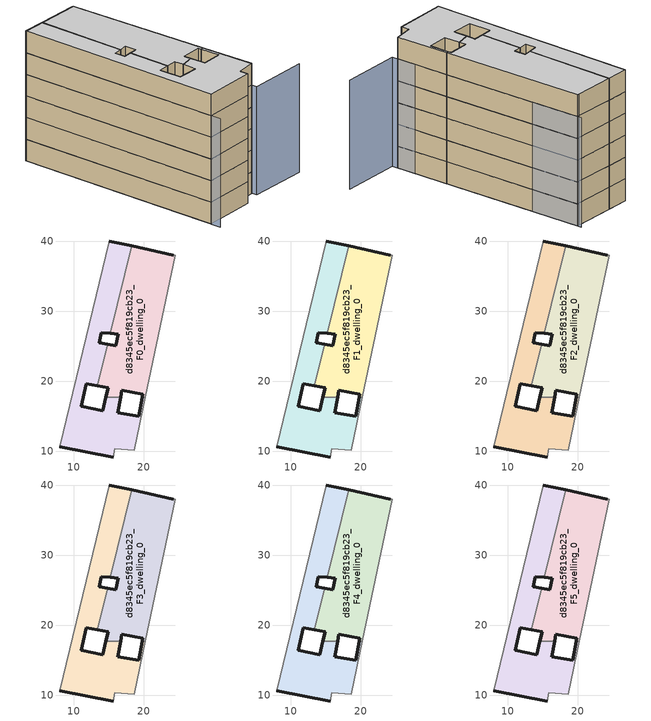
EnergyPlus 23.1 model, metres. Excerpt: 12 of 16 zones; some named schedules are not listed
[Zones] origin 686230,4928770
d8345ec5f819cb23_F0_dwelling_0
 floor ground (EU_floor_Construction): 20.26,17.72 24.48,37.95 24.19,37.99 18.27,39.29 15.22,26.81 16.36,26.69 16.02,25.08 14.85,25.27 13.39,19.31 14.92,19.04 14.6,17.72 16.7,17.72 16.88,18.69 19.89,18.15 19.8,17.72 z0
 wall outside (EU_wall_Construction): 19.8,17.72 19.89,18.15 16.88,18.69 16.7,17.72 / 14.6,17.72 14.92,19.04 13.39,19.31 / 14.85,25.27 16.02,25.08 16.36,26.69 15.22,26.81 / 18.27,39.29 24.19,37.99 z0:3
 wall adiabatic (EU_wall_Construction): 24.19,37.99 24.48,37.95 20.26,17.72 z0:3
 wall to d8345ec5f819cb23_F0_dwelling_1 (EU_wall_Construction): 20.26,17.72 19.8,17.72 / 16.7,17.72 14.6,17.72 / 15.22,26.81 18.27,39.29 / 13.39,19.31 14.85,25.27 z0:3
d8345ec5f819cb23_F0_dwelling_1
 floor ground (EU_floor_Construction): 18.67,10.11 20.26,17.72 19.8,17.72 19.27,14.98 16.31,15.51 16.7,17.72 14.6,17.72 14.13,15.77 11.11,16.44 11.8,19.6 13.39,19.31 14.85,25.27 13.65,25.46 13.98,26.94 15.22,26.81 18.27,39.29 15.07,40 8.05,10.61 15.68,9.17 15.89,10.32 z0
 wall outside (EU_wall_Construction): 15.68,9.17 8.05,10.61 / 15.07,40 18.27,39.29 / 15.22,26.81 13.98,26.94 13.65,25.46 14.85,25.27 / 13.39,19.31 11.8,19.6 11.11,16.44 14.13,15.77 14.6,17.72 / 16.7,17.72 16.31,15.51 19.27,14.98 19.8,17.72 z0:3
 wall adiabatic (EU_wall_Construction): 8.05,10.61 15.07,40 / 20.26,17.72 18.67,10.11 15.89,10.32 15.68,9.17 z0:3
d8345ec5f819cb23_F1_dwelling_0
 floor to d8345ec5f819cb23_F0_dwelling_0 (EU_floor_Construction): 20.26,17.72 24.48,37.95 24.19,37.99 18.27,39.29 15.22,26.81 16.36,26.69 16.02,25.08 14.85,25.27 13.39,19.31 14.92,19.04 14.6,17.72 16.7,17.72 16.88,18.69 19.89,18.15 19.8,17.72 z3
 wall outside (EU_wall_Construction): 19.8,17.72 19.89,18.15 16.88,18.69 16.7,17.72 / 14.6,17.72 14.92,19.04 13.39,19.31 / 14.85,25.27 16.02,25.08 16.36,26.69 15.22,26.81 / 18.27,39.29 24.19,37.99 z3:6
 wall adiabatic (EU_wall_Construction): 24.19,37.99 24.48,37.95 20.26,17.72 z3:6
 wall to d8345ec5f819cb23_F1_dwelling_1 (EU_wall_Construction): 20.26,17.72 19.8,17.72 / 16.7,17.72 14.6,17.72 / 15.22,26.81 18.27,39.29 / 13.39,19.31 14.85,25.27 z3:6
d8345ec5f819cb23_F1_dwelling_1
 floor to d8345ec5f819cb23_F0_dwelling_1 (EU_floor_Construction): 18.67,10.11 20.26,17.72 19.8,17.72 19.27,14.98 16.31,15.51 16.7,17.72 14.6,17.72 14.13,15.77 11.11,16.44 11.8,19.6 13.39,19.31 14.85,25.27 13.65,25.46 13.98,26.94 15.22,26.81 18.27,39.29 15.07,40 8.05,10.61 15.68,9.17 15.89,10.32 z3
 wall outside (EU_wall_Construction): 15.68,9.17 8.05,10.61 / 15.07,40 18.27,39.29 / 15.22,26.81 13.98,26.94 13.65,25.46 14.85,25.27 / 13.39,19.31 11.8,19.6 11.11,16.44 14.13,15.77 14.6,17.72 / 16.7,17.72 16.31,15.51 19.27,14.98 19.8,17.72 z3:6
 wall adiabatic (EU_wall_Construction): 8.05,10.61 15.07,40 / 20.26,17.72 18.67,10.11 15.89,10.32 15.68,9.17 z3:6
d8345ec5f819cb23_F2_dwelling_0
 floor to d8345ec5f819cb23_F1_dwelling_0 (EU_floor_Construction): 20.26,17.72 24.48,37.95 24.19,37.99 18.27,39.29 15.22,26.81 16.36,26.69 16.02,25.08 14.85,25.27 13.39,19.31 14.92,19.04 14.6,17.72 16.7,17.72 16.88,18.69 19.89,18.15 19.8,17.72 z6
 wall outside (EU_wall_Construction): 19.8,17.72 19.89,18.15 16.88,18.69 16.7,17.72 / 14.6,17.72 14.92,19.04 13.39,19.31 / 14.85,25.27 16.02,25.08 16.36,26.69 15.22,26.81 / 18.27,39.29 24.19,37.99 z6:9
 wall adiabatic (EU_wall_Construction): 24.19,37.99 24.48,37.95 20.26,17.72 z6:9
 wall to d8345ec5f819cb23_F2_dwelling_1 (EU_wall_Construction): 20.26,17.72 19.8,17.72 / 16.7,17.72 14.6,17.72 / 15.22,26.81 18.27,39.29 / 13.39,19.31 14.85,25.27 z6:9
d8345ec5f819cb23_F2_dwelling_1
 floor to d8345ec5f819cb23_F1_dwelling_1 (EU_floor_Construction): 18.67,10.11 20.26,17.72 19.8,17.72 19.27,14.98 16.31,15.51 16.7,17.72 14.6,17.72 14.13,15.77 11.11,16.44 11.8,19.6 13.39,19.31 14.85,25.27 13.65,25.46 13.98,26.94 15.22,26.81 18.27,39.29 15.07,40 8.05,10.61 15.68,9.17 15.89,10.32 z6
 wall outside (EU_wall_Construction): 15.68,9.17 8.05,10.61 / 15.07,40 18.27,39.29 / 15.22,26.81 13.98,26.94 13.65,25.46 14.85,25.27 / 13.39,19.31 11.8,19.6 11.11,16.44 14.13,15.77 14.6,17.72 / 16.7,17.72 16.31,15.51 19.27,14.98 19.8,17.72 z6:9
 wall adiabatic (EU_wall_Construction): 8.05,10.61 15.07,40 / 20.26,17.72 18.67,10.11 15.89,10.32 15.68,9.17 z6:9
d8345ec5f819cb23_F3_dwelling_0
 floor to d8345ec5f819cb23_F2_dwelling_0 (EU_floor_Construction): 20.26,17.72 24.48,37.95 24.19,37.99 18.27,39.29 15.22,26.81 16.36,26.69 16.02,25.08 14.85,25.27 13.39,19.31 14.92,19.04 14.6,17.72 16.7,17.72 16.88,18.69 19.89,18.15 19.8,17.72 z9
 wall outside (EU_wall_Construction): 19.8,17.72 19.89,18.15 16.88,18.69 16.7,17.72 / 14.6,17.72 14.92,19.04 13.39,19.31 / 14.85,25.27 16.02,25.08 16.36,26.69 15.22,26.81 / 18.27,39.29 24.19,37.99 z9:12
 wall adiabatic (EU_wall_Construction): 24.19,37.99 24.48,37.95 20.26,17.72 z9:12
 wall to d8345ec5f819cb23_F3_dwelling_1 (EU_wall_Construction): 20.26,17.72 19.8,17.72 / 16.7,17.72 14.6,17.72 / 15.22,26.81 18.27,39.29 / 13.39,19.31 14.85,25.27 z9:12
d8345ec5f819cb23_F3_dwelling_1
 floor to d8345ec5f819cb23_F2_dwelling_1 (EU_floor_Construction): 18.67,10.11 20.26,17.72 19.8,17.72 19.27,14.98 16.31,15.51 16.7,17.72 14.6,17.72 14.13,15.77 11.11,16.44 11.8,19.6 13.39,19.31 14.85,25.27 13.65,25.46 13.98,26.94 15.22,26.81 18.27,39.29 15.07,40 8.05,10.61 15.68,9.17 15.89,10.32 z9
 wall outside (EU_wall_Construction): 15.68,9.17 8.05,10.61 / 15.07,40 18.27,39.29 / 15.22,26.81 13.98,26.94 13.65,25.46 14.85,25.27 / 13.39,19.31 11.8,19.6 11.11,16.44 14.13,15.77 14.6,17.72 / 16.7,17.72 16.31,15.51 19.27,14.98 19.8,17.72 z9:12
 wall adiabatic (EU_wall_Construction): 8.05,10.61 15.07,40 / 20.26,17.72 18.67,10.11 15.89,10.32 15.68,9.17 z9:12
d8345ec5f819cb23_F4_dwelling_0
 floor to d8345ec5f819cb23_F3_dwelling_0 (EU_floor_Construction): 20.26,17.72 24.48,37.95 24.19,37.99 18.27,39.29 15.22,26.81 16.36,26.69 16.02,25.08 14.85,25.27 13.39,19.31 14.92,19.04 14.6,17.72 16.7,17.72 16.88,18.69 19.89,18.15 19.8,17.72 z12
 wall outside (EU_wall_Construction): 19.8,17.72 19.89,18.15 16.88,18.69 16.7,17.72 / 14.6,17.72 14.92,19.04 13.39,19.31 / 14.85,25.27 16.02,25.08 16.36,26.69 15.22,26.81 / 18.27,39.29 24.19,37.99 z12:15
 wall adiabatic (EU_wall_Construction): 24.19,37.99 24.48,37.95 20.26,17.72 z12:15
 wall to d8345ec5f819cb23_F4_dwelling_1 (EU_wall_Construction): 20.26,17.72 19.8,17.72 / 16.7,17.72 14.6,17.72 / 15.22,26.81 18.27,39.29 / 13.39,19.31 14.85,25.27 z12:15
d8345ec5f819cb23_F4_dwelling_1
 floor to d8345ec5f819cb23_F3_dwelling_1 (EU_floor_Construction): 18.67,10.11 20.26,17.72 19.8,17.72 19.27,14.98 16.31,15.51 16.7,17.72 14.6,17.72 14.13,15.77 11.11,16.44 11.8,19.6 13.39,19.31 14.85,25.27 13.65,25.46 13.98,26.94 15.22,26.81 18.27,39.29 15.07,40 8.05,10.61 15.68,9.17 15.89,10.32 z12
 wall outside (EU_wall_Construction): 15.68,9.17 8.05,10.61 / 15.07,40 18.27,39.29 / 15.22,26.81 13.98,26.94 13.65,25.46 14.85,25.27 / 13.39,19.31 11.8,19.6 11.11,16.44 14.13,15.77 14.6,17.72 / 16.7,17.72 16.31,15.51 19.27,14.98 19.8,17.72 z12:15
 wall adiabatic (EU_wall_Construction): 8.05,10.61 15.07,40 / 20.26,17.72 18.67,10.11 15.89,10.32 15.68,9.17 z12:15
d8345ec5f819cb23_F5_dwelling_0
 floor to d8345ec5f819cb23_F4_dwelling_0 (EU_floor_Construction): 20.26,17.72 24.48,37.95 24.19,37.99 18.27,39.29 15.22,26.81 16.36,26.69 16.02,25.08 14.85,25.27 13.39,19.31 14.92,19.04 14.6,17.72 16.7,17.72 16.88,18.69 19.89,18.15 19.8,17.72 z15
 wall outside (EU_wall_Construction): 19.8,17.72 19.89,18.15 16.88,18.69 16.7,17.72 / 14.6,17.72 14.92,19.04 13.39,19.31 / 14.85,25.27 16.02,25.08 16.36,26.69 15.22,26.81 / 18.27,39.29 24.19,37.99 z15:18
 wall adiabatic (EU_wall_Construction): 24.19,37.99 24.48,37.95 20.26,17.72 z15:18
 wall to d8345ec5f819cb23_F5_dwelling_1 (EU_wall_Construction): 20.26,17.72 19.8,17.72 / 16.7,17.72 14.6,17.72 / 15.22,26.81 18.27,39.29 / 13.39,19.31 14.85,25.27 z15:18
 ceiling to d8345ec5f819cb23_F6_dwelling_0 (EU_floor_Construction): 24.19,37.99 24.48,37.95 20.26,17.72 19.8,17.72 19.89,18.15 16.88,18.69 16.7,17.72 14.6,17.72 14.92,19.04 13.39,19.31 14.85,25.27 16.02,25.08 16.36,26.69 15.22,26.81 18.27,39.29 z18
d8345ec5f819cb23_F5_dwelling_1
 floor to d8345ec5f819cb23_F4_dwelling_1 (EU_floor_Construction): 18.67,10.11 20.26,17.72 19.8,17.72 19.27,14.98 16.31,15.51 16.7,17.72 14.6,17.72 14.13,15.77 11.11,16.44 11.8,19.6 13.39,19.31 14.85,25.27 13.65,25.46 13.98,26.94 15.22,26.81 18.27,39.29 15.07,40 8.05,10.61 15.68,9.17 15.89,10.32 z15
 wall outside (EU_wall_Construction): 15.68,9.17 8.05,10.61 / 15.07,40 18.27,39.29 / 15.22,26.81 13.98,26.94 13.65,25.46 14.85,25.27 / 13.39,19.31 11.8,19.6 11.11,16.44 14.13,15.77 14.6,17.72 / 16.7,17.72 16.31,15.51 19.27,14.98 19.8,17.72 z15:18
 wall adiabatic (EU_wall_Construction): 8.05,10.61 15.07,40 / 20.26,17.72 18.67,10.11 15.89,10.32 15.68,9.17 z15:18
 ceiling to d8345ec5f819cb23_F6_dwelling_1 (EU_floor_Construction): 18.27,39.29 15.22,26.81 13.98,26.94 13.65,25.46 14.85,25.27 13.39,19.31 11.8,19.6 11.11,16.44 14.13,15.77 14.6,17.72 16.7,17.72 16.31,15.51 19.27,14.98 19.8,17.72 20.26,17.72 18.67,10.11 15.89,10.32 15.68,9.17 8.05,10.61 15.07,40 z18
shading: 27.02,7.51 18.5,9.29 / 18.5,9.29 24.6,38.51 / 15.07,40 7.71,9.18 z0:15
[Building]
EU S2 Campaign: North Axis=0; Terrain=City; Solar Distribution=FullExterior
[Site:Location]
Bologna: Latitude=44.5; Longitude=11.25; Time Zone=1; Elevation=37
[SizingPeriod:WeatherFileDays]
AnnualSizingPeriod: Begin Month=1; Begin Day of Month=1; End Month=12; End Day of Month=31; Day of Week for Start Day=Monday; Use Weather File Daylight Saving Period=No; Use Weather File Rain and Snow Indicators=No
[MATERIAL]
EU_InternalMass_Material: Roughness=MediumRough; Thickness=0.1; Conductivity=1; Density=1800; Specific Heat=900; Thermal Absorptance=0.9; Solar Absorptance=0.7; Visible Absorptance=0.7
[MATERIAL:NOMASS] Roughness=MediumRough; Thermal Absorptance=0.9; Solar Absorptance=0.7; Visible Absorptance=0.7
Name | Thermal Resistance
EU_wall_NoMass | 0.905828
EU_floor_NoMass | 0.67114
[CONSTRUCTION]
EU_wall_Construction: EU_wall_NoMass
EU_floor_Construction: EU_floor_NoMass
EU_InternalMass_Construction: EU_InternalMass_Material
[ZONE] Type=1; Multiplier=1; Ceiling Height=autocalculate; Floor Area=autocalculate; Part of Total Floor Area=Yes
Name | Volume
d8345ec5f819cb23_F0_dwelling_0 | 412.307
d8345ec5f819cb23_F1_dwelling_0; d8345ec5f819cb23_F2_dwelling_0; d8345ec5f819cb23_F3_dwelling_0; d8345ec5f819cb23_F4_dwelling_0; d8345ec5f819cb23_F5_dwelling_0 | 412.304
d8345ec5f819cb23_F0_dwelling_1 | 412.325
d8345ec5f819cb23_F1_dwelling_1; d8345ec5f819cb23_F2_dwelling_1; d8345ec5f819cb23_F3_dwelling_1; d8345ec5f819cb23_F4_dwelling_1; d8345ec5f819cb23_F5_dwelling_1 | 412.326
[INTERNALMASS] Construction=EU_InternalMass_Construction
Name | Zone or ZoneList | Surface Area
d8345ec5f819cb23_F0_dwelling_0_EU_InternalMass | d8345ec5f819cb23_F0_dwelling_0 | 137.435
d8345ec5f819cb23_F0_dwelling_1_EU_InternalMass | d8345ec5f819cb23_F0_dwelling_1 | 137.442
d8345ec5f819cb23_F1_dwelling_0_EU_InternalMass | d8345ec5f819cb23_F1_dwelling_0 | 137.435
d8345ec5f819cb23_F1_dwelling_1_EU_InternalMass | d8345ec5f819cb23_F1_dwelling_1 | 137.442
d8345ec5f819cb23_F2_dwelling_0_EU_InternalMass | d8345ec5f819cb23_F2_dwelling_0 | 137.435
d8345ec5f819cb23_F2_dwelling_1_EU_InternalMass | d8345ec5f819cb23_F2_dwelling_1 | 137.442
d8345ec5f819cb23_F3_dwelling_0_EU_InternalMass | d8345ec5f819cb23_F3_dwelling_0 | 137.435
d8345ec5f819cb23_F3_dwelling_1_EU_InternalMass | d8345ec5f819cb23_F3_dwelling_1 | 137.442
d8345ec5f819cb23_F4_dwelling_0_EU_InternalMass | d8345ec5f819cb23_F4_dwelling_0 | 137.435
d8345ec5f819cb23_F4_dwelling_1_EU_InternalMass | d8345ec5f819cb23_F4_dwelling_1 | 137.442
d8345ec5f819cb23_F5_dwelling_0_EU_InternalMass | d8345ec5f819cb23_F5_dwelling_0 | 137.435
d8345ec5f819cb23_F5_dwelling_1_EU_InternalMass | d8345ec5f819cb23_F5_dwelling_1 | 137.442
[OTHEREQUIPMENT] Fuel Type=Electricity; Design Level Calculation Method=Watts/Area; Power per Zone Floor Area=1; Fraction Latent=0; Fraction Radiant=0; Fraction Lost=0; Carbon Dioxide Generation Rate=0; EndUse Subcategory=EU_Step8_InternalGains
Name | Zone or ZoneList or Space or SpaceList | Schedule
EU_Step8_InternalGain_d8345ec5f819cb23_F0_dwelling_0_f000 | d8345ec5f819cb23_F0_dwelling_0 | EU_Step8_GainSchedule_d8345ec5f819cb23_F0_dwelling_0_f000
EU_Step8_InternalGain_d8345ec5f819cb23_F0_dwelling_1_f000 | d8345ec5f819cb23_F0_dwelling_1 | EU_Step8_GainSchedule_d8345ec5f819cb23_F0_dwelling_1_f000
EU_Step8_InternalGain_d8345ec5f819cb23_F1_dwelling_0_f000 | d8345ec5f819cb23_F1_dwelling_0 | EU_Step8_GainSchedule_d8345ec5f819cb23_F1_dwelling_0_f000
EU_Step8_InternalGain_d8345ec5f819cb23_F1_dwelling_1_f000 | d8345ec5f819cb23_F1_dwelling_1 | EU_Step8_GainSchedule_d8345ec5f819cb23_F1_dwelling_1_f000
EU_Step8_InternalGain_d8345ec5f819cb23_F2_dwelling_0_f000 | d8345ec5f819cb23_F2_dwelling_0 | EU_Step8_GainSchedule_d8345ec5f819cb23_F2_dwelling_0_f000
EU_Step8_InternalGain_d8345ec5f819cb23_F2_dwelling_1_f000 | d8345ec5f819cb23_F2_dwelling_1 | EU_Step8_GainSchedule_d8345ec5f819cb23_F2_dwelling_1_f000
EU_Step8_InternalGain_d8345ec5f819cb23_F3_dwelling_0_f000 | d8345ec5f819cb23_F3_dwelling_0 | EU_Step8_GainSchedule_d8345ec5f819cb23_F3_dwelling_0_f000
EU_Step8_InternalGain_d8345ec5f819cb23_F3_dwelling_1_f000 | d8345ec5f819cb23_F3_dwelling_1 | EU_Step8_GainSchedule_d8345ec5f819cb23_F3_dwelling_1_f000
EU_Step8_InternalGain_d8345ec5f819cb23_F4_dwelling_0_f000 | d8345ec5f819cb23_F4_dwelling_0 | EU_Step8_GainSchedule_d8345ec5f819cb23_F4_dwelling_0_f000
EU_Step8_InternalGain_d8345ec5f819cb23_F4_dwelling_1_f000 | d8345ec5f819cb23_F4_dwelling_1 | EU_Step8_GainSchedule_d8345ec5f819cb23_F4_dwelling_1_f000
EU_Step8_InternalGain_d8345ec5f819cb23_F5_dwelling_0_f000 | d8345ec5f819cb23_F5_dwelling_0 | EU_Step8_GainSchedule_d8345ec5f819cb23_F5_dwelling_0_f000
EU_Step8_InternalGain_d8345ec5f819cb23_F5_dwelling_1_f000 | d8345ec5f819cb23_F5_dwelling_1 | EU_Step8_GainSchedule_d8345ec5f819cb23_F5_dwelling_1_f000
[ZONEVENTILATION:DESIGNFLOWRATE] Schedule=EU_AlwaysOn; Design Flow Rate Calculation Method=AirChanges/Hour; Air Changes per Hour=0.73129; Ventilation Type=Natural; Fan Pressure Rise=0; Fan Total Efficiency=1; Constant Term Coefficient=1; Temperature Term Coefficient=0; Velocity Term Coefficient=0; Velocity Squared Term Coefficient=0; Minimum Indoor Temperature=-100; Maximum Indoor Temperature=100; Delta Temperature=-100; Minimum Outdoor Temperature=-100; Maximum Outdoor Temperature=100; Maximum Wind Speed=40
Name | Zone or ZoneList or Space or SpaceList
EU_ConstantAir_d8345ec5f819cb23_F0_dwelling_0 | d8345ec5f819cb23_F0_dwelling_0
EU_ConstantAir_d8345ec5f819cb23_F0_dwelling_1 | d8345ec5f819cb23_F0_dwelling_1
EU_ConstantAir_d8345ec5f819cb23_F1_dwelling_0 | d8345ec5f819cb23_F1_dwelling_0
EU_ConstantAir_d8345ec5f819cb23_F1_dwelling_1 | d8345ec5f819cb23_F1_dwelling_1
EU_ConstantAir_d8345ec5f819cb23_F2_dwelling_0 | d8345ec5f819cb23_F2_dwelling_0
EU_ConstantAir_d8345ec5f819cb23_F2_dwelling_1 | d8345ec5f819cb23_F2_dwelling_1
EU_ConstantAir_d8345ec5f819cb23_F3_dwelling_0 | d8345ec5f819cb23_F3_dwelling_0
EU_ConstantAir_d8345ec5f819cb23_F3_dwelling_1 | d8345ec5f819cb23_F3_dwelling_1
EU_ConstantAir_d8345ec5f819cb23_F4_dwelling_0 | d8345ec5f819cb23_F4_dwelling_0
EU_ConstantAir_d8345ec5f819cb23_F4_dwelling_1 | d8345ec5f819cb23_F4_dwelling_1
EU_ConstantAir_d8345ec5f819cb23_F5_dwelling_0 | d8345ec5f819cb23_F5_dwelling_0
EU_ConstantAir_d8345ec5f819cb23_F5_dwelling_1 | d8345ec5f819cb23_F5_dwelling_1
[HVACTEMPLATE:THERMOSTAT] Constant Heating Setpoint=20; Constant Cooling Setpoint=50
EU_HeatOnly_d8345ec5f819cb23_F0_dwelling_0; EU_HeatOnly_d8345ec5f819cb23_F0_dwelling_1; EU_HeatOnly_d8345ec5f819cb23_F1_dwelling_0; EU_HeatOnly_d8345ec5f819cb23_F1_dwelling_1; EU_HeatOnly_d8345ec5f819cb23_F2_dwelling_0; EU_HeatOnly_d8345ec5f819cb23_F2_dwelling_1; EU_HeatOnly_d8345ec5f819cb23_F3_dwelling_0; EU_HeatOnly_d8345ec5f819cb23_F3_dwelling_1; EU_HeatOnly_d8345ec5f819cb23_F4_dwelling_0; EU_HeatOnly_d8345ec5f819cb23_F4_dwelling_1; EU_HeatOnly_d8345ec5f819cb23_F5_dwelling_0; EU_HeatOnly_d8345ec5f819cb23_F5_dwelling_1; EU_HeatOnly_d8345ec5f819cb23_F6_dwelling_0; EU_HeatOnly_d8345ec5f819cb23_F6_dwelling_1; EU_HeatOnly_d8345ec5f819cb23_F7_dwelling_0; EU_HeatOnly_d8345ec5f819cb23_F7_dwelling_1
[HVACTEMPLATE:ZONE:IDEALLOADSAIRSYSTEM] System Availability Schedule=EU_AlwaysOn; Maximum Heating Supply Air Temperature=50; Minimum Cooling Supply Air Temperature=13; Maximum Heating Supply Air Humidity Ratio=0.0156; Minimum Cooling Supply Air Humidity Ratio=0.0077; Heating Limit=NoLimit; Cooling Limit=NoLimit; Heating Availability Schedule=EU_AlwaysOn; Cooling Availability Schedule=EU_CoolingOff; Dehumidification Control Type=ConstantSensibleHeatRatio; Cooling Sensible Heat Ratio=0.7; Dehumidification Setpoint=60; Humidification Control Type=None; Humidification Setpoint=30; Outdoor Air Method=None; Outdoor Air Flow Rate per Person=0.00944; Outdoor Air Flow Rate per Zone Floor Area=0; Outdoor Air Flow Rate per Zone=0; Demand Controlled Ventilation Type=None; Outdoor Air Economizer Type=NoEconomizer; Heat Recovery Type=None; Sensible Heat Recovery Effectiveness=0.7; Latent Heat Recovery Effectiveness=0.65
Name | Template Thermostat
d8345ec5f819cb23_F0_dwelling_0 | EU_HeatOnly_d8345ec5f819cb23_F0_dwelling_0
d8345ec5f819cb23_F0_dwelling_1 | EU_HeatOnly_d8345ec5f819cb23_F0_dwelling_1
d8345ec5f819cb23_F1_dwelling_0 | EU_HeatOnly_d8345ec5f819cb23_F1_dwelling_0
d8345ec5f819cb23_F1_dwelling_1 | EU_HeatOnly_d8345ec5f819cb23_F1_dwelling_1
d8345ec5f819cb23_F2_dwelling_0 | EU_HeatOnly_d8345ec5f819cb23_F2_dwelling_0
d8345ec5f819cb23_F2_dwelling_1 | EU_HeatOnly_d8345ec5f819cb23_F2_dwelling_1
d8345ec5f819cb23_F3_dwelling_0 | EU_HeatOnly_d8345ec5f819cb23_F3_dwelling_0
d8345ec5f819cb23_F3_dwelling_1 | EU_HeatOnly_d8345ec5f819cb23_F3_dwelling_1
d8345ec5f819cb23_F4_dwelling_0 | EU_HeatOnly_d8345ec5f819cb23_F4_dwelling_0
d8345ec5f819cb23_F4_dwelling_1 | EU_HeatOnly_d8345ec5f819cb23_F4_dwelling_1
d8345ec5f819cb23_F5_dwelling_0 | EU_HeatOnly_d8345ec5f819cb23_F5_dwelling_0
d8345ec5f819cb23_F5_dwelling_1 | EU_HeatOnly_d8345ec5f819cb23_F5_dwelling_1
[SIZING:ZONE] Zone Cooling Design Supply Air Temperature Input Method=SupplyAirTemperature; Zone Cooling Design Supply Air Temperature=13; Zone Heating Design Supply Air Temperature Input Method=SupplyAirTemperature; Zone Heating Design Supply Air Temperature=50; Zone Cooling Design Supply Air Humidity Ratio=0.008; Zone Heating Design Supply Air Humidity Ratio=0.008; Cooling Design Air Flow Method=DesignDay; Cooling Design Air Flow Rate=0; Cooling Minimum Air Flow per Zone Floor Area=0.000762; Cooling Minimum Air Flow=0; Cooling Minimum Air Flow Fraction=0.2; Heating Design Air Flow Method=DesignDay; Heating Design Air Flow Rate=0; Heating Maximum Air Flow per Zone Floor Area=0.002032; Heating Maximum Air Flow=0.141576; Heating Maximum Air Flow Fraction=0.3; Account for Dedicated Outdoor Air System=No; Dedicated Outdoor Air System Control Strategy=NeutralSupplyAir; Dedicated Outdoor Air Low Setpoint Temperature for Design=autosize; Dedicated Outdoor Air High Setpoint Temperature for Design=autosize; Zone Load Sizing Method=Sensible Load Only No Latent Load; Zone Latent Cooling Design Supply Air Humidity Ratio Input Method=HumidityRatioDifference; Zone Cooling Design Supply Air Humidity Ratio Difference=0.005; Zone Latent Heating Design Supply Air Humidity Ratio Input Method=HumidityRatioDifference; Zone Humidification Design Supply Air Humidity Ratio Difference=0.005
d8345ec5f819cb23_F0_dwelling_0; d8345ec5f819cb23_F0_dwelling_1; d8345ec5f819cb23_F1_dwelling_0; d8345ec5f819cb23_F1_dwelling_1; d8345ec5f819cb23_F2_dwelling_0; d8345ec5f819cb23_F2_dwelling_1; d8345ec5f819cb23_F3_dwelling_0; d8345ec5f819cb23_F3_dwelling_1; d8345ec5f819cb23_F4_dwelling_0; d8345ec5f819cb23_F4_dwelling_1; d8345ec5f819cb23_F5_dwelling_0; d8345ec5f819cb23_F5_dwelling_1
